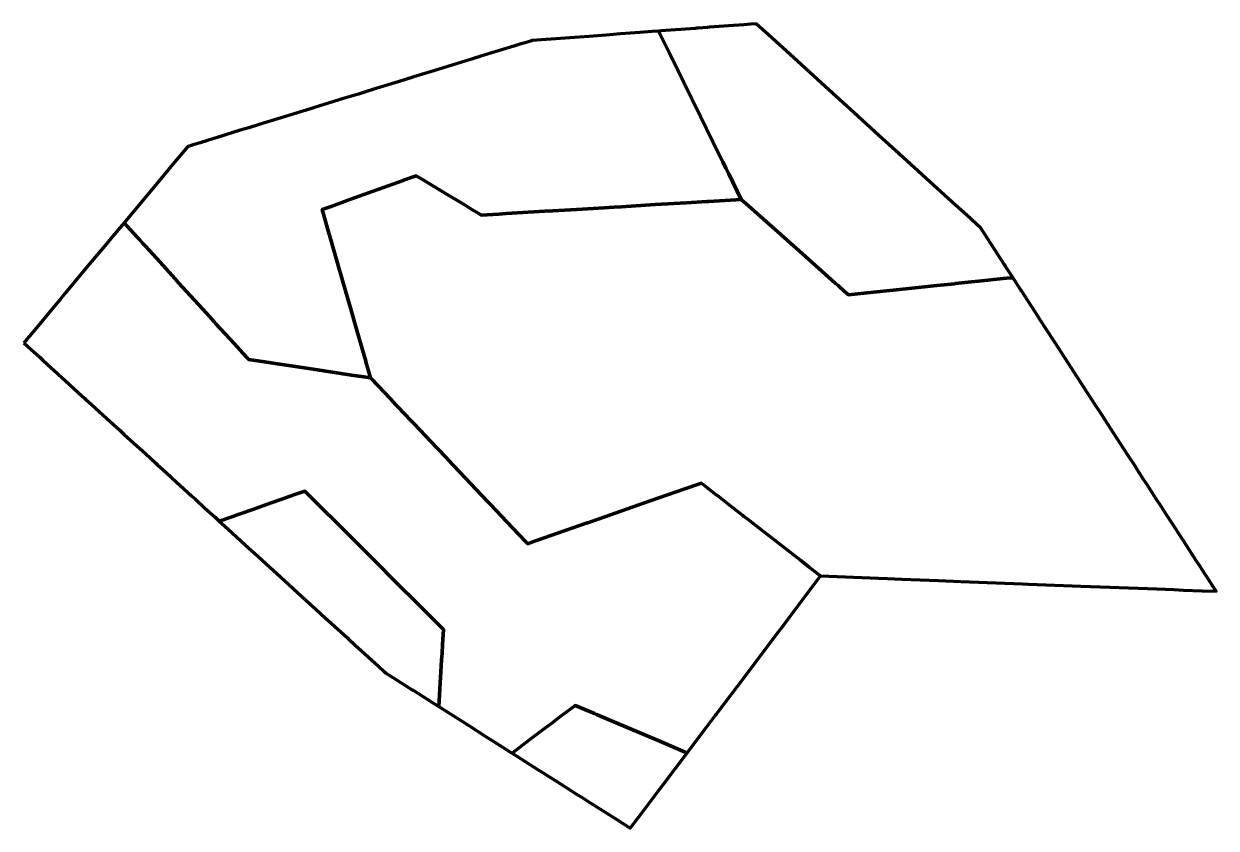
# Model space of a CAD drawing. Header units: metres. Extents: x 807653 to 807813, y 9157340 to 9157447.
import ezdxf

# ---------------------------------------------------------------- set-up
doc = ezdxf.new("R2010")
doc.units = ezdxf.units.M
doc.header["$MEASUREMENT"] = 0
doc.layers.add('2828-21174', color=1, linetype='Continuous')

msp = doc.modelspace()

# ---------------------------------------------------------------- linework, layer by layer
at = {"layer": '2828-21174', "color": 3, "lineweight": 70, "true_color": 0x00ff00}
for points in [[(807738.28, 9157446.46), (807739.02, 9157444.96), (807739.3, 9157444.39), (807739.72, 9157443.53), (807740.88, 9157441.16), (807741.61, 9157439.68), (807743.88, 9157435.05), (807746.34, 9157430.02), (807746.85, 9157428.98), (807747.27, 9157428.12), (807747.65, 9157427.36), (807749.32, 9157423.94), (807750.3, 9157423.07), (807750.68, 9157422.72), (807751.9, 9157421.65), (807754.62, 9157419.23), (807756.32, 9157417.72), (807757.47, 9157416.69), (807761.89, 9157412.76), (807762.28, 9157412.42), (807763.11, 9157411.68), (807763.67, 9157411.19), (807764.91, 9157411.32), (807766.19, 9157411.45), (807770.48, 9157411.9), (807775.5, 9157412.42), (807777.88, 9157412.67), (807777.94, 9157412.68), (807780.11, 9157412.9), (807781.05, 9157413), (807784.35, 9157413.35), (807785.28, 9157413.44), (807785.5, 9157413.47), (807785.66, 9157413.48), (807784.69, 9157414.99), (807784.62, 9157415.1), (807784.54, 9157415.21), (807782.68, 9157418.08), (807781.95, 9157419.21), (807781.36, 9157420.11), (807779.49, 9157421.82), (807777.98, 9157423.19), (807775.04, 9157425.87), (807773.52, 9157427.25), (807772.47, 9157428.2), (807770.54, 9157429.96), (807770.51, 9157429.99), (807770.49, 9157430), (807770.4, 9157430.09), (807767.75, 9157432.5), (807764.44, 9157435.51), (807763.46, 9157436.4), (807760.07, 9157439.48), (807757.92, 9157441.45), (807755.81, 9157443.36), (807752.96, 9157445.95), (807751.33, 9157447.44), (807750.61, 9157447.38), (807749.67, 9157447.31), (807747.63, 9157447.16), (807745.09, 9157446.97), (807744.82, 9157446.95), (807743.58, 9157446.86), (807743.4, 9157446.84), (807743.15, 9157446.83), (807741.24, 9157446.68), (807740.52, 9157446.63), (807738.6, 9157446.49)], [(807679.51, 9157380.9), (807680.65, 9157379.85), (807682.97, 9157377.74), (807683.88, 9157376.91), (807684.66, 9157376.2), (807685.73, 9157375.22), (807687.72, 9157373.41), (807688.75, 9157372.46), (807689.42, 9157371.85), (807691.59, 9157369.88), (807691.67, 9157369.8), (807692.37, 9157369.16), (807693.04, 9157368.56), (807693.73, 9157367.92), (807694.47, 9157367.25), (807696.65, 9157365.26), (807696.77, 9157365.15), (807697.69, 9157364.3), (807698.54, 9157363.53), (807700.79, 9157361.47), (807701.64, 9157360.71), (807701.73, 9157360.62), (807705.31, 9157358.34), (807705.44, 9157358.27), (807707.94, 9157356.68), (807708.87, 9157356.09), (807709.01, 9157358.46), (807709.06, 9157359.27), (807709.1, 9157359.96), (807709.24, 9157362.29), (807709.3, 9157363.25), (807709.37, 9157364.39), (807709.49, 9157366.4), (807709.02, 9157366.88), (807708.72, 9157367.17), (807707.73, 9157368.17), (807705.93, 9157369.97), (807703.41, 9157372.48), (807700.18, 9157375.71), (807699.95, 9157375.94), (807697.91, 9157377.98), (807695.67, 9157380.22), (807694.47, 9157381.41), (807693.91, 9157381.98), (807692.26, 9157383.63), (807690.96, 9157384.92), (807689.59, 9157384.44), (807688.24, 9157383.97), (807687.87, 9157383.84), (807686.46, 9157383.34), (807683.86, 9157382.43), (807682.42, 9157381.93), (807681.92, 9157381.75), (807681.31, 9157381.53)]]:
    msp.add_lwpolyline(points, close=True, dxfattribs=at)
at = {"layer": '2828-21174', "color": 40, "lineweight": 70, "true_color": 0xffbb00}
msp.add_lwpolyline([(807666.97, 9157421.05), (807666.77, 9157420.82), (807667.18, 9157420.38), (807668.53, 9157418.9), (807668.86, 9157418.53), (807669.25, 9157418.1), (807669.63, 9157417.68), (807671.58, 9157415.53), (807673.57, 9157413.35), (807673.62, 9157413.3), (807674.07, 9157412.8), (807677.78, 9157408.72), (807678.86, 9157407.53), (807679.02, 9157407.35), (807681.53, 9157404.6), (807682.67, 9157403.35), (807683.26, 9157402.69), (807683.4, 9157402.54), (807684.36, 9157402.4), (807685.55, 9157402.22), (807685.8, 9157402.18), (807692.05, 9157401.23), (807697.17, 9157400.45), (807698.18, 9157400.29), (807698.52, 9157400.24), (807699.73, 9157400.06), (807699.12, 9157402.2), (807699.09, 9157402.28), (807697.95, 9157406.27), (807696.92, 9157409.87), (807696.08, 9157412.79), (807695.24, 9157415.71), (807694.24, 9157419.18), (807694.17, 9157419.44), (807693.27, 9157422.58), (807693.28, 9157422.58), (807694.46, 9157423.01), (807696.98, 9157423.92), (807700.07, 9157425.03), (807704.09, 9157426.49), (807704.17, 9157426.51), (807705.84, 9157427.12), (807706.67, 9157426.62), (807710.22, 9157424.46), (807710.51, 9157424.29), (807711.49, 9157423.7), (807712.6, 9157423.03), (807713.28, 9157422.61), (807714.21, 9157422.05), (807714.55, 9157421.84), (807716.92, 9157421.99), (807717.86, 9157422.04), (807723.05, 9157422.36), (807724.13, 9157422.42), (807727.29, 9157422.61), (807731.01, 9157422.83), (807732.32, 9157422.91), (807733.33, 9157422.97), (807737.82, 9157423.25), (807742, 9157423.5), (807744.71, 9157423.66), (807744.97, 9157423.68), (807749.32, 9157423.94), (807747.65, 9157427.36), (807747.27, 9157428.12), (807746.85, 9157428.98), (807746.34, 9157430.02), (807743.88, 9157435.05), (807741.61, 9157439.68), (807740.88, 9157441.16), (807739.72, 9157443.53), (807739.3, 9157444.39), (807739.02, 9157444.96), (807738.28, 9157446.46), (807737.42, 9157446.4), (807735.75, 9157446.27), (807733.18, 9157446.08), (807731.27, 9157445.94), (807728.94, 9157445.76), (807728.92, 9157445.76), (807721.98, 9157445.24), (807721.36, 9157445.2), (807721.14, 9157445.13), (807720.44, 9157444.91), (807719.73, 9157444.7), (807718.9, 9157444.44), (807714.51, 9157443.09), (807713.26, 9157442.7), (807711.96, 9157442.3), (807708.2, 9157441.15), (807706.13, 9157440.51), (807705.41, 9157440.29), (807703.45, 9157439.69), (807700.2, 9157438.69), (807699.08, 9157438.34), (807698.11, 9157438.04), (807697.21, 9157437.77), (807696.25, 9157437.47), (807692.1, 9157436.2), (807691.13, 9157435.9), (807690.09, 9157435.58), (807688.81, 9157435.18), (807687.32, 9157434.72), (807684.82, 9157433.95), (807683.44, 9157433.53), (807682.32, 9157433.19), (807679.21, 9157432.23), (807677.94, 9157431.84), (807676.93, 9157431.53), (807676.02, 9157431.25), (807675.33, 9157431.04), (807675.29, 9157431.03), (807673.31, 9157428.65), (807671.41, 9157426.38)], close=True, dxfattribs=at)
at = {"layer": '2828-21174', "color": 1, "lineweight": 70, "true_color": 0xff0000}
for points in [[(807693.27, 9157422.58), (807694.17, 9157419.44), (807694.24, 9157419.18), (807695.24, 9157415.71), (807696.08, 9157412.79), (807696.92, 9157409.87), (807697.95, 9157406.27), (807699.09, 9157402.28), (807699.12, 9157402.2), (807699.73, 9157400.06), (807699.9, 9157399.88), (807702.4, 9157397.24), (807703.14, 9157396.46), (807704.56, 9157394.97), (807704.87, 9157394.64), (807705.52, 9157393.95), (807708.59, 9157390.71), (807709.97, 9157389.26), (807710.08, 9157389.14), (807715.45, 9157383.47), (807715.78, 9157383.13), (807718.75, 9157379.99), (807720.56, 9157378.08), (807720.75, 9157377.88), (807721.81, 9157378.25), (807722.06, 9157378.34), (807723.86, 9157378.97), (807728.73, 9157380.67), (807728.79, 9157380.69), (807728.8, 9157380.69), (807737.02, 9157383.56), (807737.15, 9157383.6), (807741.77, 9157385.22), (807743.74, 9157385.91), (807743.98, 9157385.99), (807744.22, 9157385.81), (807744.45, 9157385.63), (807745.99, 9157384.43), (807746.2, 9157384.26), (807747.95, 9157382.9), (807749.56, 9157381.65), (807749.64, 9157381.58), (807750.08, 9157381.24), (807755.85, 9157376.75), (807757.24, 9157375.67), (807758.43, 9157374.74), (807759.63, 9157373.8), (807759.95, 9157373.56), (807767.67, 9157373.26), (807768.91, 9157373.21), (807770.81, 9157373.14), (807775.73, 9157372.95), (807778.72, 9157372.83), (807786.95, 9157372.51), (807787.73, 9157372.48), (807794.77, 9157372.21), (807798.64, 9157372.06), (807804.94, 9157371.82), (807807.21, 9157371.73), (807808.48, 9157371.68), (807811, 9157371.59), (807812.85, 9157371.51), (807812.42, 9157372.19), (807811.77, 9157373.18), (807811.17, 9157374.12), (807810.71, 9157374.82), (807810.23, 9157375.56), (807808.49, 9157378.25), (807808.23, 9157378.65), (807807.01, 9157380.53), (807806.89, 9157380.71), (807806.82, 9157380.82), (807806.75, 9157380.93), (807806.23, 9157381.74), (807805.53, 9157382.81), (807804.8, 9157383.94), (807804.34, 9157384.65), (807804.02, 9157385.14), (807803.66, 9157385.7), (807803.15, 9157386.49), (807802.6, 9157387.33), (807802.3, 9157387.8), (807801.96, 9157388.32), (807801.06, 9157389.72), (807799.58, 9157392.01), (807797.97, 9157394.48), (807797.65, 9157394.98), (807797.3, 9157395.51), (807796.78, 9157396.31), (807795.61, 9157398.13), (807791.31, 9157404.77), (807791.14, 9157405.03), (807789.28, 9157407.89), (807789.19, 9157408.03), (807789.1, 9157408.17), (807786.81, 9157411.71), (807786.74, 9157411.81), (807786.69, 9157411.9), (807785.66, 9157413.48), (807785.5, 9157413.47), (807785.28, 9157413.44), (807784.35, 9157413.35), (807781.05, 9157413), (807780.11, 9157412.9), (807777.94, 9157412.68), (807777.88, 9157412.67), (807775.5, 9157412.42), (807770.48, 9157411.9), (807766.19, 9157411.45), (807764.91, 9157411.32), (807763.67, 9157411.19), (807763.11, 9157411.68), (807762.28, 9157412.42), (807761.89, 9157412.76), (807757.47, 9157416.69), (807756.32, 9157417.72), (807754.62, 9157419.23), (807751.9, 9157421.65), (807750.68, 9157422.72), (807750.3, 9157423.07), (807749.32, 9157423.94), (807744.97, 9157423.68), (807744.71, 9157423.66), (807742, 9157423.5), (807737.82, 9157423.25), (807733.33, 9157422.97), (807732.32, 9157422.91), (807731.01, 9157422.83), (807727.29, 9157422.61), (807724.13, 9157422.42), (807723.05, 9157422.36), (807717.86, 9157422.04), (807716.92, 9157421.99), (807714.55, 9157421.84), (807714.21, 9157422.05), (807713.28, 9157422.61), (807712.6, 9157423.03), (807711.49, 9157423.7), (807710.51, 9157424.29), (807710.22, 9157424.46), (807706.67, 9157426.62), (807705.84, 9157427.12), (807704.17, 9157426.51), (807704.09, 9157426.49), (807700.07, 9157425.03), (807696.98, 9157423.92), (807694.46, 9157423.01), (807693.28, 9157422.58)], [(807720.07, 9157350.92), (807718.67, 9157349.86), (807722.17, 9157347.63), (807722.81, 9157347.23), (807723.6, 9157346.72), (807724.37, 9157346.23), (807727.29, 9157344.38), (807728.03, 9157343.91), (807728.84, 9157343.4), (807731.95, 9157341.42), (807732.68, 9157340.96), (807734.48, 9157339.82), (807735.93, 9157341.74), (807738.07, 9157344.58), (807738.48, 9157345.12), (807738.78, 9157345.52), (807742.09, 9157349.9), (807741.93, 9157349.96), (807739.14, 9157351.15), (807737.88, 9157351.68), (807732.3, 9157354.04), (807729.96, 9157355.03), (807729.68, 9157355.15), (807727.11, 9157356.24), (807726.04, 9157355.43), (807725.26, 9157354.84), (807723.97, 9157353.87), (807723.01, 9157353.14), (807721.06, 9157351.66)]]:
    msp.add_lwpolyline(points, close=True, dxfattribs=at)
at = {"layer": '2828-21174', "color": 254, "lineweight": 70, "true_color": 0xcccccc}
msp.add_lwpolyline([(807653.36, 9157404.76), (807653.83, 9157404.33), (807654.31, 9157403.9), (807655.48, 9157402.82), (807655.9, 9157402.44), (807657.01, 9157401.43), (807657.35, 9157401.12), (807658.5, 9157400.07), (807658.84, 9157399.76), (807660.04, 9157398.66), (807661.13, 9157397.67), (807661.49, 9157397.35), (807661.57, 9157397.27), (807661.66, 9157397.19), (807662.36, 9157396.55), (807662.89, 9157396.07), (807664.48, 9157394.61), (807665.36, 9157393.81), (807666.2, 9157393.05), (807666.79, 9157392.5), (807668.07, 9157391.33), (807669.62, 9157389.93), (807671.03, 9157388.64), (807671.26, 9157388.43), (807672.38, 9157387.4), (807673.73, 9157386.17), (807674.76, 9157385.23), (807675.84, 9157384.25), (807676.27, 9157383.86), (807677.55, 9157382.68), (807678.95, 9157381.41), (807679.51, 9157380.9), (807681.31, 9157381.53), (807681.92, 9157381.75), (807682.42, 9157381.93), (807683.86, 9157382.43), (807686.46, 9157383.34), (807687.87, 9157383.84), (807688.24, 9157383.97), (807689.59, 9157384.44), (807690.96, 9157384.92), (807692.26, 9157383.63), (807693.91, 9157381.98), (807694.47, 9157381.41), (807695.67, 9157380.22), (807697.91, 9157377.98), (807699.95, 9157375.94), (807700.18, 9157375.71), (807703.41, 9157372.48), (807705.93, 9157369.97), (807707.73, 9157368.17), (807708.72, 9157367.17), (807709.02, 9157366.88), (807709.49, 9157366.4), (807709.37, 9157364.39), (807709.3, 9157363.25), (807709.24, 9157362.29), (807709.1, 9157359.96), (807709.06, 9157359.27), (807709.01, 9157358.46), (807708.87, 9157356.09), (807710.35, 9157355.14), (807712.89, 9157353.53), (807715.09, 9157352.13), (807717.33, 9157350.71), (807717.9, 9157350.35), (807718.52, 9157349.95), (807718.67, 9157349.86), (807720.07, 9157350.92), (807721.06, 9157351.66), (807723.01, 9157353.14), (807723.97, 9157353.87), (807725.26, 9157354.84), (807726.04, 9157355.43), (807727.11, 9157356.24), (807729.68, 9157355.15), (807729.96, 9157355.03), (807732.3, 9157354.04), (807737.88, 9157351.68), (807739.14, 9157351.15), (807741.93, 9157349.96), (807742.09, 9157349.9), (807744.69, 9157353.35), (807745.88, 9157354.93), (807745.96, 9157355.03), (807746.04, 9157355.14), (807749.84, 9157360.17), (807753.97, 9157365.64), (807754.79, 9157366.72), (807755.79, 9157368.05), (807759.95, 9157373.56), (807759.63, 9157373.8), (807758.43, 9157374.74), (807757.24, 9157375.67), (807755.85, 9157376.75), (807750.08, 9157381.24), (807749.64, 9157381.58), (807749.56, 9157381.65), (807747.95, 9157382.9), (807746.2, 9157384.26), (807745.99, 9157384.43), (807744.45, 9157385.63), (807744.22, 9157385.81), (807743.98, 9157385.99), (807743.74, 9157385.91), (807741.77, 9157385.22), (807737.15, 9157383.6), (807737.02, 9157383.56), (807728.8, 9157380.69), (807728.79, 9157380.69), (807728.73, 9157380.67), (807723.86, 9157378.97), (807722.06, 9157378.34), (807721.81, 9157378.25), (807720.75, 9157377.88), (807720.56, 9157378.08), (807718.75, 9157379.99), (807715.78, 9157383.13), (807715.45, 9157383.47), (807710.08, 9157389.14), (807709.97, 9157389.26), (807708.59, 9157390.71), (807705.52, 9157393.95), (807704.87, 9157394.64), (807704.56, 9157394.97), (807703.14, 9157396.46), (807702.4, 9157397.24), (807699.9, 9157399.88), (807699.73, 9157400.06), (807698.52, 9157400.24), (807698.18, 9157400.29), (807697.17, 9157400.45), (807692.05, 9157401.23), (807685.8, 9157402.18), (807685.55, 9157402.22), (807684.36, 9157402.4), (807683.4, 9157402.54), (807683.26, 9157402.69), (807682.67, 9157403.35), (807681.53, 9157404.6), (807679.02, 9157407.35), (807678.86, 9157407.53), (807677.78, 9157408.72), (807674.07, 9157412.8), (807673.62, 9157413.3), (807673.57, 9157413.35), (807671.58, 9157415.53), (807669.63, 9157417.68), (807669.25, 9157418.1), (807668.86, 9157418.53), (807668.53, 9157418.9), (807667.18, 9157420.38), (807666.77, 9157420.82), (807665.24, 9157418.99), (807664.41, 9157417.99), (807661.94, 9157415.04), (807658.91, 9157411.4), (807658.37, 9157410.75), (807658.22, 9157410.57), (807657.88, 9157410.16), (807656.73, 9157408.8), (807655.27, 9157407.04)], close=True, dxfattribs=at)

doc.saveas('drawing.dxf')
